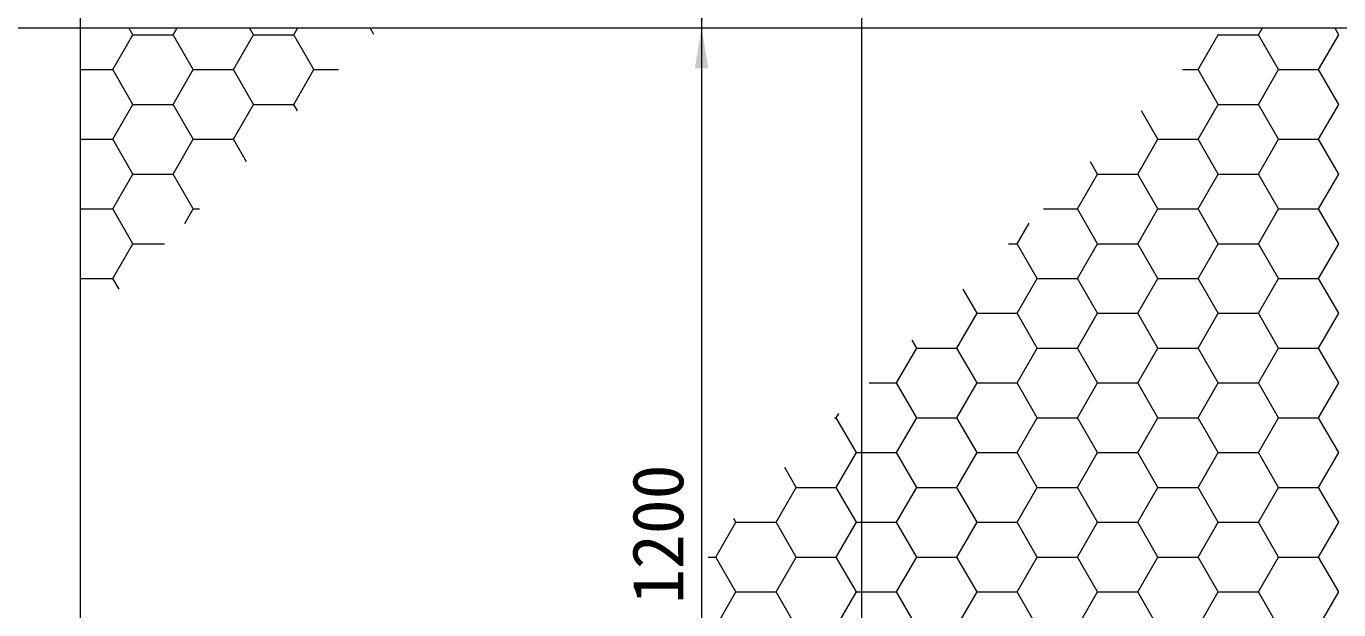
# Model space of a CAD drawing. Units: millimetres at full size, sheet at 1:30; details may follow other scales. Extents: x 47825 to 82541, y -23349 to -5561.
# Drawn here: x 77455 to 79010, y -11817 to -11126 of the extents above; entities that cross this region are included whole.
import ezdxf
from ezdxf.enums import TextEntityAlignment as Align

# ---------------------------------------------------------------- set-up
doc = ezdxf.new("R2010")
doc.units = ezdxf.units.MM
doc.header["$LTSCALE"] = 30
doc.linetypes.add('USER1', pattern=[1.35, 0.75, -0.6])
for name, color, linetype, lineweight in [('ハッチング', 7, 'Continuous', 5), ('寸法線', 7, 'Continuous', 9), ('本体', 2, 'USER1', 13)]:
    doc.layers.add(name, color=color, linetype=linetype, lineweight=lineweight)
doc.styles.add('ＭＳ ゴシック', font='')
doc.styles.get('ＭＳ ゴシック').set_extended_font_data('MS Gothic')

# ---------------------------------------------------------------- blocks, each defined once
blk = doc.blocks.new('filled_arrow')
at = {"color": 0, "linetype": 'Continuous', "lineweight": -2}
blk.add_solid([(7.5, 1.25), (0, 0), (7.5, -1.25)], dxfattribs=at)

msp = doc.modelspace()

# ---------------------------------------------------------------- linework, layer by layer
at = {"layer": 'ハッチング', "lineweight": 20}
msp.add_line((73893.68, -11127.66), (79743.69, -11127.66), dxfattribs=at)
at = {"layer": 'ハッチング'}
for p, q in [((77581.12, -11136), (77576.31, -11127.66)), ((77628.75, -11136), (77633.57, -11127.66)), ((77724, -11136), (77719.18, -11127.66)), ((77771.62, -11136), (77776.44, -11127.66)), ((77866.58, -11135.5), (77862.06, -11127.66)), ((78914.62, -11136), (78919.44, -11127.66)), ((79009.87, -11136), (79005.06, -11127.66)), ((77557.31, -11177.25), (77581.12, -11136)), ((77581.12, -11136), (77628.75, -11136)), ((77652.56, -11177.25), (77628.75, -11136)), ((77700.19, -11177.25), (77724, -11136)), ((77724, -11136), (77771.62, -11136)), ((77795.44, -11177.25), (77771.62, -11136)), ((78843.19, -11177.25), (78867, -11136)), ((78867, -11136), (78866.66, -11135.42)), ((78867, -11136), (78889.19, -11136)), ((78889.19, -11136), (78914.62, -11136)), ((78938.44, -11177.25), (78914.62, -11136)), ((78986.06, -11177.25), (79009.87, -11136)), ((77518.69, -11177.25), (77557.31, -11177.25)), ((77581.12, -11218.49), (77557.31, -11177.25)), ((77628.75, -11218.49), (77652.56, -11177.25)), ((77652.56, -11177.25), (77700.19, -11177.25)), ((77724, -11218.49), (77700.19, -11177.25)), ((77771.62, -11218.49), (77795.44, -11177.25)), ((77795.44, -11177.25), (77824.83, -11177.25)), ((78824.83, -11177.25), (78843.19, -11177.25)), ((78867, -11218.49), (78843.19, -11177.25)), ((78914.62, -11218.49), (78938.44, -11177.25)), ((78938.44, -11177.25), (78986.06, -11177.25)), ((79009.87, -11218.49), (78986.06, -11177.25)), ((77557.31, -11259.74), (77581.12, -11218.49)), ((77581.12, -11218.49), (77628.75, -11218.49)), ((77652.56, -11259.74), (77628.75, -11218.49)), ((77700.19, -11259.74), (77724, -11218.49)), ((77724, -11218.49), (77771.62, -11218.49)), ((77776, -11226.07), (77771.62, -11218.49)), ((78795.56, -11259.74), (78776.08, -11225.99)), ((78843.19, -11259.74), (78867, -11218.49)), ((78867, -11218.49), (78889.19, -11218.49)), ((78889.19, -11218.49), (78914.62, -11218.49)), ((78938.44, -11259.74), (78914.62, -11218.49)), ((78986.06, -11259.74), (79009.87, -11218.49)), ((77518.69, -11259.74), (77557.31, -11259.74)), ((77581.12, -11300.98), (77557.31, -11259.74)), ((77628.75, -11300.98), (77652.56, -11259.74)), ((77652.56, -11259.74), (77700.19, -11259.74)), ((77715.62, -11286.46), (77700.19, -11259.74)), ((78771.75, -11300.98), (78795.56, -11259.74)), ((78795.56, -11259.74), (78843.19, -11259.74)), ((78867, -11300.98), (78843.19, -11259.74)), ((78914.62, -11300.98), (78938.44, -11259.74)), ((78938.44, -11259.74), (78986.06, -11259.74)), ((79009.87, -11300.98), (78986.06, -11259.74)), ((78724.12, -11300.98), (78715.69, -11286.38)), ((77557.31, -11342.23), (77581.12, -11300.98)), ((77581.12, -11300.98), (77628.75, -11300.98)), ((77652.56, -11342.23), (77628.75, -11300.98)), ((78700.31, -11342.23), (78724.12, -11300.98)), ((78724.12, -11300.98), (78771.75, -11300.98)), ((78795.56, -11342.23), (78771.75, -11300.98)), ((78843.19, -11342.23), (78867, -11300.98)), ((78867, -11300.98), (78889.19, -11300.98)), ((78889.19, -11300.98), (78914.62, -11300.98)), ((78938.44, -11342.23), (78914.62, -11300.98)), ((78986.06, -11342.23), (79009.87, -11300.98)), ((77518.69, -11342.23), (77557.31, -11342.23)), ((77581.12, -11383.47), (77557.31, -11342.23)), ((77642.61, -11359.47), (77652.56, -11342.23)), ((77652.56, -11342.23), (77659.85, -11342.23)), ((78659.85, -11342.23), (78700.31, -11342.23)), ((78724.12, -11383.47), (78700.31, -11342.23)), ((78771.75, -11383.47), (78795.56, -11342.23)), ((78795.56, -11342.23), (78843.19, -11342.23)), ((78867, -11383.47), (78843.19, -11342.23)), ((78914.62, -11383.47), (78938.44, -11342.23)), ((78938.44, -11342.23), (78986.06, -11342.23)), ((79009.87, -11383.47), (78986.06, -11342.23)), ((78628.87, -11383.47), (78642.9, -11359.17)), ((77557.31, -11424.72), (77581.12, -11383.47)), ((77581.12, -11383.47), (77618.61, -11383.47)), ((78618.61, -11383.47), (78628.88, -11383.47)), ((78652.69, -11424.72), (78628.87, -11383.47)), ((78700.31, -11424.72), (78724.12, -11383.47)), ((78724.12, -11383.47), (78771.75, -11383.47)), ((78795.56, -11424.72), (78771.75, -11383.47)), ((78843.19, -11424.72), (78867, -11383.47)), ((78867, -11383.47), (78889.19, -11383.47)), ((78889.19, -11383.47), (78914.62, -11383.47)), ((78938.44, -11424.72), (78914.62, -11383.47)), ((78986.06, -11424.72), (79009.87, -11383.47)), ((77518.69, -11424.72), (77557.31, -11424.72)), ((77564.65, -11437.43), (77557.31, -11424.72)), ((78628.87, -11465.96), (78652.69, -11424.72)), ((78652.69, -11424.72), (78700.31, -11424.72)), ((78724.12, -11465.96), (78700.31, -11424.72)), ((78771.75, -11465.96), (78795.56, -11424.72)), ((78795.56, -11424.72), (78843.19, -11424.72)), ((78867, -11465.96), (78843.19, -11424.72)), ((78914.62, -11465.96), (78938.44, -11424.72)), ((78938.44, -11424.72), (78986.06, -11424.72)), ((79009.87, -11465.96), (78986.06, -11424.72)), ((78581.25, -11465.96), (78564.73, -11437.35)), ((78557.44, -11507.2), (78581.25, -11465.96)), ((78581.25, -11465.96), (78628.88, -11465.96)), ((78652.69, -11507.2), (78628.87, -11465.96)), ((78700.31, -11507.2), (78724.12, -11465.96)), ((78724.12, -11465.96), (78771.75, -11465.96)), ((78795.56, -11507.2), (78771.75, -11465.96)), ((78843.19, -11507.2), (78867, -11465.96)), ((78867, -11465.96), (78889.19, -11465.96)), ((78889.19, -11465.96), (78914.62, -11465.96)), ((78938.44, -11507.2), (78914.62, -11465.96)), ((78986.06, -11507.2), (79009.87, -11465.96)), ((78486, -11548.45), (78509.81, -11507.2)), ((78509.81, -11507.2), (78504.34, -11497.73)), ((78509.81, -11507.2), (78557.44, -11507.2)), ((78581.25, -11548.45), (78557.44, -11507.2)), ((78628.87, -11548.45), (78652.69, -11507.2)), ((78652.69, -11507.2), (78700.31, -11507.2)), ((78724.12, -11548.45), (78700.31, -11507.2)), ((78771.75, -11548.45), (78795.56, -11507.2)), ((78795.56, -11507.2), (78843.19, -11507.2)), ((78867, -11548.45), (78843.19, -11507.2)), ((78914.62, -11548.45), (78938.44, -11507.2)), ((78938.44, -11507.2), (78986.06, -11507.2)), ((79009.87, -11548.45), (78986.06, -11507.2)), ((78453.63, -11548.45), (78486, -11548.45)), ((78509.81, -11589.69), (78486, -11548.45)), ((78557.44, -11589.69), (78581.25, -11548.45)), ((78581.25, -11548.45), (78628.88, -11548.45)), ((78652.69, -11589.69), (78628.87, -11548.45)), ((78700.31, -11589.69), (78724.12, -11548.45)), ((78724.12, -11548.45), (78771.75, -11548.45)), ((78795.56, -11589.69), (78771.75, -11548.45)), ((78843.19, -11589.69), (78867, -11548.45)), ((78867, -11548.45), (78889.19, -11548.45)), ((78889.19, -11548.45), (78914.62, -11548.45)), ((78938.44, -11589.69), (78914.62, -11548.45)), ((78986.06, -11589.69), (79009.87, -11548.45)), ((78414.56, -11589.69), (78417.54, -11584.54)), ((78412.38, -11589.69), (78414.56, -11589.69)), ((78438.37, -11630.94), (78414.56, -11589.69)), ((78486, -11630.94), (78509.81, -11589.69)), ((78509.81, -11589.69), (78557.44, -11589.69)), ((78581.25, -11630.94), (78557.44, -11589.69)), ((78628.87, -11630.94), (78652.69, -11589.69)), ((78652.69, -11589.69), (78700.31, -11589.69)), ((78724.12, -11630.94), (78700.31, -11589.69)), ((78771.75, -11630.94), (78795.56, -11589.69)), ((78795.56, -11589.69), (78843.19, -11589.69)), ((78867, -11630.94), (78843.19, -11589.69)), ((78914.62, -11630.94), (78938.44, -11589.69)), ((78938.44, -11589.69), (78986.06, -11589.69)), ((79009.87, -11630.94), (78986.06, -11589.69)), ((78414.56, -11672.18), (78438.37, -11630.94)), ((78438.38, -11630.94), (78486, -11630.94)), ((78509.81, -11672.18), (78486, -11630.94)), ((78557.44, -11672.18), (78581.25, -11630.94)), ((78581.25, -11630.94), (78628.88, -11630.94)), ((78652.69, -11672.18), (78628.87, -11630.94)), ((78700.31, -11672.18), (78724.12, -11630.94)), ((78724.12, -11630.94), (78771.75, -11630.94)), ((78795.56, -11672.18), (78771.75, -11630.94)), ((78843.19, -11672.18), (78867, -11630.94)), ((78867, -11630.94), (78889.19, -11630.94)), ((78889.19, -11630.94), (78914.62, -11630.94)), ((78938.44, -11672.18), (78914.62, -11630.94)), ((78986.06, -11672.18), (79009.87, -11630.94)), ((78366.94, -11672.18), (78353.38, -11648.7)), ((78343.12, -11713.43), (78366.94, -11672.18)), ((78366.94, -11672.18), (78414.56, -11672.18)), ((78438.37, -11713.43), (78414.56, -11672.18)), ((78486, -11713.43), (78509.81, -11672.18)), ((78509.81, -11672.18), (78557.44, -11672.18)), ((78581.25, -11713.43), (78557.44, -11672.18)), ((78628.87, -11713.43), (78652.69, -11672.18)), ((78652.69, -11672.18), (78700.31, -11672.18)), ((78724.12, -11713.43), (78700.31, -11672.18)), ((78771.75, -11713.43), (78795.56, -11672.18)), ((78795.56, -11672.18), (78843.19, -11672.18)), ((78867, -11713.43), (78843.19, -11672.18)), ((78914.62, -11713.43), (78938.44, -11672.18)), ((78938.44, -11672.18), (78986.06, -11672.18)), ((79009.87, -11713.43), (78986.06, -11672.18)), ((78295.5, -11713.43), (78292.99, -11709.08)), ((78271.69, -11754.67), (78295.5, -11713.43)), ((78295.5, -11713.43), (78343.12, -11713.43)), ((78366.94, -11754.67), (78343.12, -11713.43)), ((78414.56, -11754.67), (78438.37, -11713.43)), ((78438.38, -11713.43), (78486, -11713.43)), ((78509.81, -11754.67), (78486, -11713.43)), ((78557.44, -11754.67), (78581.25, -11713.43)), ((78581.25, -11713.43), (78628.88, -11713.43)), ((78652.69, -11754.67), (78628.87, -11713.43)), ((78700.31, -11754.67), (78724.12, -11713.43)), ((78724.12, -11713.43), (78771.75, -11713.43)), ((78795.56, -11754.67), (78771.75, -11713.43)), ((78843.19, -11754.67), (78867, -11713.43)), ((78867, -11713.43), (78889.19, -11713.43)), ((78889.19, -11713.43), (78914.62, -11713.43)), ((78938.44, -11754.67), (78914.62, -11713.43)), ((78986.06, -11754.67), (79009.87, -11713.43)), ((78262.59, -11754.67), (78271.69, -11754.67)), ((78295.5, -11795.92), (78271.69, -11754.67)), ((78343.12, -11795.92), (78366.94, -11754.67)), ((78366.94, -11754.67), (78414.56, -11754.67)), ((78438.37, -11795.92), (78414.56, -11754.67)), ((78486, -11795.92), (78509.81, -11754.67)), ((78509.81, -11754.67), (78557.44, -11754.67)), ((78581.25, -11795.92), (78557.44, -11754.67)), ((78628.87, -11795.92), (78652.69, -11754.67)), ((78652.69, -11754.67), (78700.31, -11754.67)), ((78724.12, -11795.92), (78700.31, -11754.67)), ((78771.75, -11795.92), (78795.56, -11754.67)), ((78795.56, -11754.67), (78843.19, -11754.67)), ((78867, -11795.92), (78843.19, -11754.67)), ((78914.62, -11795.92), (78938.44, -11754.67)), ((78938.44, -11754.67), (78986.06, -11754.67)), ((79009.87, -11795.92), (78986.06, -11754.67)), ((78271.69, -11837.16), (78295.5, -11795.92)), ((78295.5, -11795.92), (78343.12, -11795.92)), ((78366.94, -11837.16), (78343.12, -11795.92)), ((78414.56, -11837.16), (78438.37, -11795.92)), ((78438.38, -11795.92), (78486, -11795.92)), ((78509.81, -11837.16), (78486, -11795.92)), ((78557.44, -11837.16), (78581.25, -11795.92)), ((78581.25, -11795.92), (78628.88, -11795.92)), ((78652.69, -11837.16), (78628.87, -11795.92)), ((78700.31, -11837.16), (78724.12, -11795.92)), ((78724.12, -11795.92), (78771.75, -11795.92)), ((78795.56, -11837.16), (78771.75, -11795.92)), ((78843.19, -11837.16), (78867, -11795.92)), ((78867, -11795.92), (78889.19, -11795.92)), ((78889.19, -11795.92), (78914.62, -11795.92)), ((78938.44, -11837.16), (78914.62, -11795.92)), ((78986.06, -11837.16), (79009.87, -11795.92))]:
    msp.add_line(p, q, dxfattribs=at)
at = {"layer": '寸法線'}
for p, q in [((78444.36, -10427.66), (78444.36, -14527.66)), ((78254.9, -10927.66), (78254.9, -11127.66)), ((77558.69, -11127.66), (78254.9, -11127.66)), ((77558.69, -11127.66), (78254.9, -11127.66)), ((78254.9, -11127.66), (78254.9, -12327.66))]:
    msp.add_line(p, q, dxfattribs=at)
at = {"layer": '本体', "linetype": 'Continuous'}
for p, q in [((77518.69, -10927.66), (77518.69, -11127.66)), ((76118.69, -11127.66), (77518.69, -11127.66)), ((77518.69, -11127.66), (77518.69, -12327.66))]:
    msp.add_line(p, q, dxfattribs=at)

# ---------------------------------------------------------------- block references
at = {"layer": '寸法線', "xscale": 6.4, "yscale": 6.4}
for rotation in [90, 270]:
    msp.add_blockref('filled_arrow', (78254.9, -11127.66), dxfattribs=dict(at, rotation=rotation))

# ---------------------------------------------------------------- texts
at = {"layer": '寸法線', "style": 'ＭＳ ゴシック'}
msp.add_text('1200', height=60.76, rotation=90, dxfattribs=at).set_placement((78202.9, -11727.66), align=Align.MIDDLE_CENTER)

doc.saveas('drawing.dxf')
